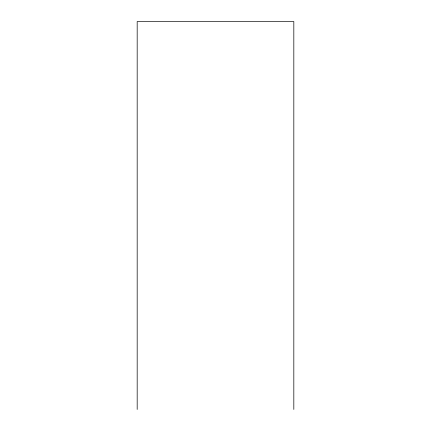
<?xml version="1.0" encoding="UTF-8"?>
<svg xmlns="http://www.w3.org/2000/svg" width="431" height="431" viewBox="0 0 431 431"><rect width="100%" height="100%" fill="white"/><g stroke="black" fill="none" stroke-linecap="round" stroke-linejoin="round"><path stroke-width="0.65" d="M293.823 409.45L293.823 21.55L137.177 21.55L137.177 409.45"/></g></svg>
